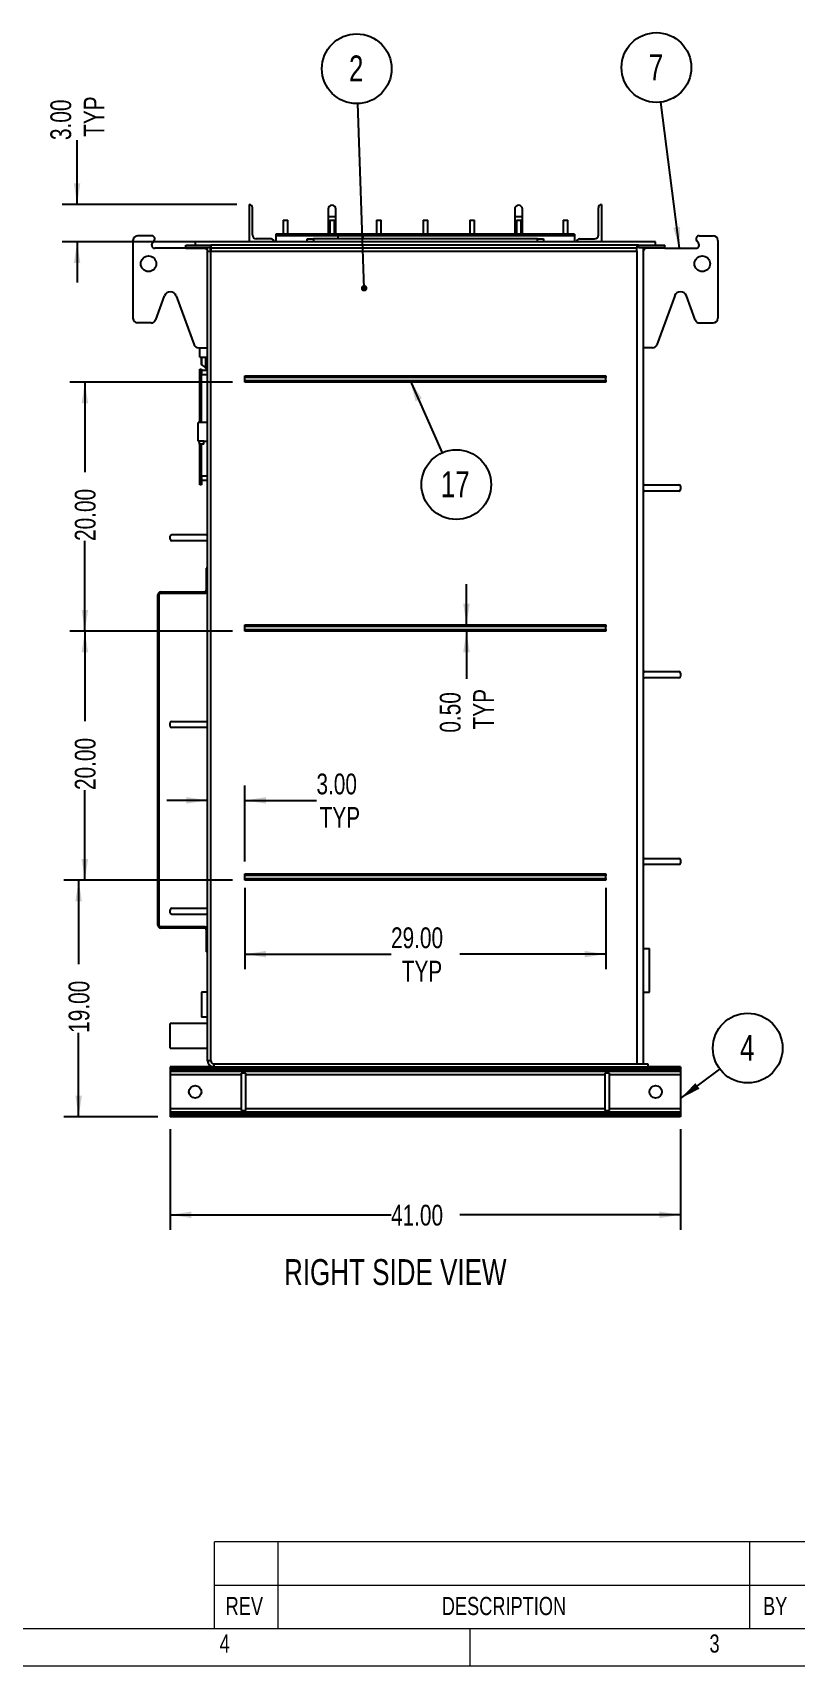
# Model space of a CAD drawing. Header units: inches. Extents: x 1 to 529, y 1 to 374.
# Drawn here: x 271.3 to 369.4, y 0.6 to 210.5 of the extents above; entities that cross this region are included whole.
import ezdxf

# ---------------------------------------------------------------- set-up
doc = ezdxf.new("R2010")
doc.units = ezdxf.units.IN
doc.header["$LTSCALE"] = 32
doc.header["$MEASUREMENT"] = 0
doc.layers.add('FORMAT', color=7, linetype='Continuous')
doc.styles.add('SLDTEXTSTYLE0', font='TXT', dxfattribs={"width": 0.75})
doc.dimstyles.new('SLDDIMSTYLE0', dxfattribs={"dimtxt": 2.71875, "dimasz": 2.71875, "dimexe": 0, "dimexo": 0.0625, "dimgap": 0.679688, "dimtad": 0, "dimlfac": 0.625, "dimrnd": 1e-09, "dimzin": 4, "dimdsep": 46, "dimtxsty": 'SLDTEXTSTYLE0', "dimsah": 1, "dimcen": 0.09, "dimadec": 0, "dimazin": 1, "dimtfac": 1, "dimtofl": 0, "dimtmove": 0, "dimatfit": 3, "dimfxl": 0, "dimfrac": 2, "dimtolj": 1, "dimtzin": 12, "dimarcsym": 0})
doc.dimstyles.new('SLDDIMSTYLE2', dxfattribs={"dimtxt": 2.71875, "dimasz": 2.71875, "dimexe": 0, "dimexo": 0.0625, "dimgap": 0.679688, "dimtad": 0, "dimlfac": 0.625, "dimrnd": 1e-09, "dimzin": 4, "dimdsep": 46, "dimtxsty": 'SLDTEXTSTYLE0', "dimsah": 1, "dimcen": 0.09, "dimadec": 0, "dimazin": 1, "dimtfac": 1, "dimtmove": 0, "dimatfit": 0, "dimfxl": 0, "dimfrac": 2, "dimtolj": 1, "dimtzin": 12, "dimarcsym": 0})
doc.dimstyles.new('SLDDIMSTYLE4', dxfattribs={"dimtxt": 2.71875, "dimasz": 2.71875, "dimexe": 0, "dimexo": 0.0625, "dimgap": 0.679688, "dimtad": 0, "dimlfac": 0.625, "dimrnd": 1e-09, "dimzin": 0, "dimdsep": 46, "dimtxsty": 'SLDTEXTSTYLE0', "dimsah": 1, "dimcen": 0.09, "dimadec": 0, "dimazin": 0, "dimtfac": 1, "dimtmove": 0, "dimatfit": 0, "dimfxl": 0, "dimfrac": 2, "dimtolj": 1, "dimtzin": 12, "dimarcsym": 0})
doc.dimstyles.new('SLDDIMSTYLE5', dxfattribs={"dimtxt": 0.18, "dimasz": 2.71875, "dimexe": 0, "dimexo": 0.0625, "dimgap": 0, "dimtad": 0, "dimtih": 1, "dimtoh": 1, "dimdec": 0, "dimrnd": 1e-09, "dimzin": 0, "dimdsep": 46, "dimtxsty": 'Standard', "dimsah": 1, "dimcen": 0.09, "dimadec": 0, "dimazin": 0, "dimtfac": 2.71875, "dimtdec": 0, "dimtofl": 0, "dimtmove": 0, "dimatfit": 3, "dimfxl": 0, "dimfrac": 2, "dimtolj": 1, "dimtzin": 0, "dimarcsym": 0})
doc.dimstyles.new('SLDDIMSTYLE6', dxfattribs={"dimtxt": 0.18, "dimasz": 0.836538, "dimexe": 0, "dimexo": 0.0625, "dimgap": 0, "dimtad": 0, "dimtih": 1, "dimtoh": 1, "dimdec": 0, "dimrnd": 1e-09, "dimzin": 0, "dimdsep": 46, "dimtxsty": 'Standard', "dimblk1": 'DOT', "dimblk2": 'DOT', "dimsah": 1, "dimcen": 0.09, "dimadec": 0, "dimazin": 0, "dimtfac": 0.836538, "dimtdec": 0, "dimtofl": 0, "dimtmove": 0, "dimatfit": 3, "dimldrblk": 'DOT', "dimfxl": 0, "dimfrac": 2, "dimtolj": 1, "dimtzin": 0, "dimarcsym": 0})

# ---------------------------------------------------------------- blocks, each defined once
blk = doc.blocks.new('Drawing View41')
at = {"color": 7, "linetype": 'Continuous', "lineweight": 25}
for p, q in [((5.36, 105.2), (5.36, 100.4)), ((5.36, 105.2), (5.36, 105.2)), ((50.64, 105.2), (50.64, 105.2)), ((50.64, 105.2), (50.64, 100.4)), ((5.76, 101.3), (5.76, 104.8)), ((9.7, 103.2), (9.7, 101.42)), ((9.7, 103.2), (10, 103.2)), ((10, 103.2), (10.3, 103.2)), ((10.3, 101.42), (10.3, 103.2)), ((15.48, 104.62), (15.48, 103.62)), ((15.48, 103.62), (15.48, 101.42)), ((16.48, 103.62), (15.48, 103.62)), ((15.7, 103.2), (15.7, 101.42)), ((15.7, 103.2), (16, 103.2)), ((16, 103.2), (16.3, 103.2)), ((16.3, 101.42), (16.3, 103.2)), ((16.48, 103.62), (16.48, 104.62)), ((16.48, 101.42), (16.48, 103.62)), ((21.7, 103.2), (21.7, 101.42)), ((21.7, 103.2), (22, 103.2)), ((22, 103.2), (22.3, 103.2)), ((22.3, 101.42), (22.3, 103.2)), ((27.7, 103.2), (27.7, 101.42)), ((27.7, 103.2), (28, 103.2)), ((28, 103.2), (28.3, 103.2)), ((28.3, 101.42), (28.3, 103.2)), ((33.7, 103.2), (33.7, 101.42)), ((33.7, 103.2), (34, 103.2)), ((34, 103.2), (34.3, 103.2)), ((34.3, 101.42), (34.3, 103.2)), ((39.48, 104.62), (39.48, 103.62)), ((39.48, 103.62), (39.48, 101.42)), ((40.48, 103.62), (39.48, 103.62)), ((39.7, 103.2), (39.7, 101.42)), ((39.7, 103.2), (40, 103.2)), ((40, 103.2), (40.3, 103.2)), ((40.3, 101.42), (40.3, 103.2)), ((40.48, 103.62), (40.48, 104.62)), ((40.48, 101.42), (40.48, 103.62)), ((45.7, 103.2), (45.7, 101.42)), ((45.7, 103.2), (46, 103.2)), ((46, 103.2), (46.3, 103.2)), ((46.3, 101.42), (46.3, 103.2)), ((50.24, 101.3), (50.24, 104.8)), ((-7.2, 101.2), (-9, 101.2)), ((8.16, 100.8), (6.26, 100.8)), ((47.18, 101.42), (8.78, 101.42)), ((8.78, 101.42), (8.78, 101.2)), ((16.8, 101.2), (8.78, 101.2)), ((8.8, 100.4), (8.8, 101.2)), ((12.8, 100.4), (12.8, 100.8)), ((12.8, 100.8), (13.6, 100.8)), ((13.6, 100.8), (13.6, 100.4)), ((42.4, 100.8), (13.6, 100.8)), ((16.8, 100.8), (16.8, 101.2)), ((20, 101.2), (16.8, 101.2)), ((47.18, 101.2), (20, 101.2)), ((20, 100.8), (20, 101.2)), ((42.4, 100.4), (42.4, 100.8)), ((42.4, 100.8), (43.2, 100.8)), ((43.2, 100.8), (43.2, 100.4)), ((47.18, 101.42), (47.18, 101.2)), ((47.18, 101.2), (47.2, 101.2)), ((47.2, 100.4), (47.2, 101.2)), ((47.84, 100.8), (49.74, 100.8)), ((63.2, 101.2), (65, 101.2)), ((-9.6, 100.6), (-9.6, 90.6)), ((-7.12, 100.24), (-6.88, 100.56)), ((-2.8, 99.6), (-6.8, 99.6)), ((-2.8, 99.7), (-2.8, 100)), ((-2.8, 100), (0.4, 100)), ((-2.8, 99.7), (0.4, 99.7)), ((-2.8, 99.7), (-2.8, 99.6)), ((-2.8, 99.6), (-0.4, 99.6)), ((-1.6, 100.4), (-1.6, 100)), ((57.6, 100.4), (-1.6, 100.4)), ((-0.4, 99.6), (-0.4, 99.7)), ((0, 99.2), (0.4, 99.2)), ((0, -4.8), (0, 99.2)), ((0.4, 99.7), (0.4, 100)), ((0.4, 100), (0.4, 99.6)), ((55.2, 100), (0.4, 100)), ((55.2, 99.6), (0.4, 99.6)), ((0.4, 99.6), (0.4, 99.2)), ((0.4, 99.2), (55.2, 99.2)), ((0.4, -4.8), (0.4, 99.2)), ((8.56, 100.4), (8.56, 100.4)), ((47.44, 100.4), (47.44, 100.4)), ((55.4, 100), (55.2, 100)), ((55.2, 100), (55.2, 99.6)), ((55.2, 99.2), (55.2, 99.6)), ((55.2, 99.2), (55.2, -5.2)), ((55.4, 99.7), (55.4, 100)), ((55.4, 100), (58.8, 100)), ((55.4, 99.7), (58.8, 99.7)), ((56, 99.7), (56, 99.2)), ((56, 99.2), (56, -5.2)), ((56.4, 99.6), (56.4, 99.7)), ((58.8, 99.6), (56.4, 99.6)), ((57.6, 100), (57.6, 100.4)), ((58.8, 99.7), (58.8, 100)), ((58.8, 99.7), (58.8, 99.6)), ((58.8, 99.6), (62.8, 99.6)), ((63.12, 100.24), (62.88, 100.56)), ((65.6, 100.6), (65.6, 90.6)), ((-6.68, 90.39), (-5.55, 93.48)), ((-4.05, 93.48), (-1.74, 87.19)), ((60.05, 93.48), (57.74, 87.19)), ((62.68, 90.39), (61.55, 93.48)), ((-7.25, 90), (-9, 90)), ((63.25, 90), (65, 90)), ((-1.18, 86.8), (0, 86.8)), ((-1, 85.6), (-1, 86.8)), ((57.18, 86.8), (56, 86.8)), ((-1, 85.6), (0, 85.6)), ((-1, 84.04), (-0.8, 84.04)), ((-1, 83.54), (-1, 84.04)), ((-0.8, 84.66), (-0.8, 85.6)), ((-0.8, 84.04), (-0.8, 83.54)), ((-0.78, 85.6), (-0.78, 84.63)), ((-0.25, 84.16), (-0.25, 85.6)), ((-0.22, 85.6), (-0.22, 84.14)), ((-0.22, 84.14), (0, 84.14)), ((-1.05, 82.44), (-1, 82.44)), ((-1.05, 82.39), (-1, 82.39)), ((-0.8, 83.54), (-1, 83.54)), ((-1, 77.2), (-1, 83.54)), ((0, 83.89), (-0.8, 83.89)), ((-0.8, 77.2), (-0.8, 83.54)), ((-0.8, 83.39), (0, 83.39)), ((4.8, 83), (4.8, 83.2)), ((4.8, 83.2), (51.2, 83.2)), ((51.2, 83), (4.8, 83)), ((4.8, 82.6), (4.8, 83)), ((4.8, 82.4), (4.8, 82.6)), ((4.8, 82.6), (51.2, 82.6)), ((51.2, 82.4), (4.8, 82.4)), ((51.2, 83.2), (51.2, 83)), ((51.2, 82.6), (51.2, 83)), ((51.2, 82.6), (51.2, 82.4)), ((-1.05, 81.58), (-1, 81.58)), ((-1.05, 80.77), (-1, 80.77)), ((-1.05, 80.71), (-1, 80.71)), ((-1.05, 80.71), (-1.05, 79.24)), ((-1.05, 79.24), (-1, 79.24)), ((0, 77.2), (-1.2, 77.2)), ((-1.2, 76), (-1.2, 77.2)), ((-1.2, 74.8), (-1.2, 76)), ((-1.2, 74.8), (-1.1, 74.8)), ((-1.1, 74.8), (-1.1, 74.4)), ((-0.5, 74.8), (-1.1, 74.8)), ((-0.5, 74.4), (-1.1, 74.4)), ((-1, 70.14), (-1, 74.4)), ((-0.8, 70.14), (-0.8, 74.4)), ((-0.5, 74.8), (0, 74.8)), ((-0.5, 74.4), (-0.5, 74.8)), ((-1.05, 70.82), (-1, 70.82)), ((-1.05, 70.58), (-1, 70.58)), ((-1.05, 70.3), (-1, 70.3)), ((-1.05, 70.3), (-1.05, 70.08)), ((-1.05, 70.08), (-1.05, 70)), ((-1.05, 70.08), (-1, 70.08)), ((-1.05, 70), (-1, 70)), ((-1.05, 69.99), (-1.05, 69.98)), ((-1.05, 69.98), (-1, 69.98)), ((-1.05, 69.97), (-1.05, 69.94)), ((-1.05, 69.94), (-1, 69.94)), ((-1, 70.14), (-0.8, 70.14)), ((-1, 69.64), (-1, 70.14)), ((-1, 69.2), (-1, 69.64)), ((-0.8, 69.64), (-1, 69.64)), ((0, 70.29), (-0.8, 70.29)), ((-0.8, 70.14), (-0.8, 69.64)), ((-0.8, 69.79), (0, 69.79)), ((-0.8, 69.64), (-0.8, 69.2)), ((-0.8, 69.2), (-1, 69.2)), ((56.2, 69.2), (60.6, 69.2)), ((60.6, 68.4), (56.2, 68.4)), ((60.8, 69), (60.8, 68.6)), ((-4.8, 62.2), (-4.8, 62.6)), ((-4.6, 62.8), (-0.2, 62.8)), ((-0.2, 62), (-4.6, 62)), ((0, 58.47), (-0.17, 58.47)), ((-0.17, 58.47), (-0.17, 55.63)), ((-6.4, 12.6), (-6.4, 55.07)), ((-6.23, 55.07), (-6.4, 55.07)), ((-6.23, 12.6), (-6.23, 55.07)), ((-6.03, 55.27), (-6.03, 55.43)), ((-6.03, 55.43), (-0.37, 55.43)), ((-6.03, 55.27), (-0.37, 55.27)), ((-0.37, 55.43), (-0.37, 55.27)), ((-0.17, 55.63), (0, 55.63)), ((4.8, 51), (4.8, 51.2)), ((4.8, 51.2), (51.2, 51.2)), ((51.2, 51), (4.8, 51)), ((4.8, 50.6), (4.8, 51)), ((4.8, 50.4), (4.8, 50.6)), ((4.8, 50.6), (51.2, 50.6)), ((51.2, 50.4), (4.8, 50.4)), ((51.2, 51.2), (51.2, 51)), ((51.2, 50.6), (51.2, 51)), ((51.2, 50.6), (51.2, 50.4)), ((56.2, 45.2), (60.6, 45.2)), ((60.6, 44.4), (56.2, 44.4)), ((60.8, 45), (60.8, 44.6)), ((-4.8, 38.2), (-4.8, 38.6)), ((-4.6, 38.8), (-0.2, 38.8)), ((-0.2, 38), (-4.6, 38)), ((56.2, 21.2), (60.6, 21.2)), ((60.8, 21), (60.8, 20.6)), ((4.8, 19), (4.8, 19.2)), ((4.8, 19.2), (51.2, 19.2)), ((51.2, 19), (4.8, 19)), ((4.8, 18.6), (4.8, 19)), ((51.2, 19.2), (51.2, 19)), ((51.2, 18.6), (51.2, 19)), ((60.6, 20.4), (56.2, 20.4)), ((4.8, 18.4), (4.8, 18.6)), ((4.8, 18.6), (51.2, 18.6)), ((51.2, 18.4), (4.8, 18.4)), ((51.2, 18.6), (51.2, 18.4)), ((-4.6, 14.8), (-0.2, 14.8)), ((-6.23, 12.6), (-6.4, 12.6)), ((-4.8, 14.2), (-4.8, 14.6)), ((-0.2, 14), (-4.6, 14)), ((-6.03, 12.4), (-6.03, 12.23)), ((-0.37, 12.4), (-6.03, 12.4)), ((-0.37, 12.23), (-6.03, 12.23)), ((-0.37, 12.23), (-0.37, 12.4)), ((-0.17, 12.03), (-0.17, 9.2)), ((-0.17, 12.03), (0, 12.03)), ((0, 9.2), (-0.17, 9.2)), ((56, 9.6), (56.8, 9.6)), ((56.8, 4), (56.8, 9.6)), ((-0.8, 4), (-0.8, 0.8)), ((0, 4), (-0.8, 4)), ((56, 4), (56.8, 4)), ((0, 0), (-4.8, 0)), ((-4.8, -1.6), (-4.8, 0)), ((0, 0.8), (-0.8, 0.8)), ((-4.8, -3.2), (-4.8, -1.6)), ((-4.8, -3.2), (0, -3.2)), ((-4.8, -5.6), (-4.8, -5.76)), ((0.8, -5.6), (-4.8, -5.6)), ((60.8, -5.76), (-4.8, -5.76)), ((-4.8, -5.76), (-4.8, -5.93)), ((60.8, -5.93), (-4.8, -5.93)), ((-4.8, -5.93), (-4.8, -6.17)), ((60.8, -6.17), (-4.8, -6.17)), ((-4.8, -6.17), (-4.8, -6.63)), ((0.4, -4.8), (0, -4.8)), ((0.8, -5.2), (0.8, -5.6)), ((0.8, -5.2), (56.6, -5.2)), ((0.8, -5.6), (56.6, -5.6)), ((56.6, -5.2), (56.6, -5.6)), ((60.8, -5.6), (56.6, -5.6)), ((60.81, -5.6), (60.8, -5.6)), ((60.8, -5.6), (60.8, -5.76)), ((60.8, -5.76), (60.8, -5.93)), ((60.81, -5.76), (60.8, -5.76)), ((60.8, -5.93), (60.8, -6.17)), ((60.81, -5.93), (60.8, -5.93)), ((60.8, -6.17), (60.8, -6.63)), ((60.81, -6.17), (60.8, -6.17)), ((60.81, -5.6), (60.81, -5.76)), ((60.81, -5.76), (60.81, -5.93)), ((60.81, -5.93), (60.81, -6.17)), ((60.81, -6.17), (60.81, -6.63)), ((-4.8, -6.63), (-4.8, -10.97)), ((4.33, -6.63), (-4.8, -6.63)), ((4.33, -6.4), (4.33, -11.2)), ((4.93, -6.4), (4.33, -6.4)), ((4.93, -11.2), (4.93, -6.4)), ((51.07, -6.63), (4.93, -6.63)), ((51.07, -6.4), (51.07, -11.2)), ((51.67, -6.4), (51.07, -6.4)), ((51.67, -11.2), (51.67, -6.4)), ((60.8, -6.63), (51.67, -6.63)), ((60.8, -6.63), (60.8, -10.97)), ((60.81, -6.63), (60.8, -6.63)), ((60.81, -6.63), (60.81, -10.97)), ((-4.8, -10.97), (-4.8, -11.43)), ((4.33, -10.97), (-4.8, -10.97)), ((60.8, -11.43), (-4.8, -11.43)), ((-4.8, -11.43), (-4.8, -11.67)), ((60.8, -11.67), (-4.8, -11.67)), ((-4.8, -11.67), (-4.8, -11.84)), ((60.8, -11.84), (-4.8, -11.84)), ((-4.8, -11.84), (-4.8, -12)), ((60.8, -12), (-4.8, -12)), ((4.33, -11.2), (4.93, -11.2)), ((51.07, -10.97), (4.93, -10.97)), ((51.07, -11.2), (51.67, -11.2)), ((60.8, -10.97), (51.67, -10.97)), ((60.8, -10.97), (60.8, -11.43)), ((60.81, -10.97), (60.8, -10.97)), ((60.81, -11.4), (60.8, -11.4)), ((60.8, -11.43), (60.8, -11.67)), ((60.8, -11.67), (60.8, -11.84)), ((60.8, -11.84), (60.8, -12)), ((60.8, -12), (60.81, -12)), ((60.81, -10.97), (60.81, -11.4)), ((60.81, -12), (60.81, -11.4))]:
    blk.add_line(p, q, dxfattribs=at)
for centre, radius in [((-7.6, 97.6), 1), ((63.6, 97.6), 1), ((-1.6, -8.8), 0.8), ((57.6, -8.8), 0.8)]:
    blk.add_circle(centre, radius, dxfattribs=at)
for centre, radius, start, end in [((5.36, 104.8), 0.4, 0, 90), ((15.98, 104.62), 0.5, 0, 180), ((39.98, 104.62), 0.5, 0, 180), ((50.64, 104.8), 0.4, 90, 180), ((-9, 100.6), 0.6, 90, 180), ((-7.2, 100.8), 0.4, 323.1301, 90), ((6.26, 101.3), 0.5, 180, 270), ((8.16, 100.4), 0.4, 0, 90), ((47.84, 100.4), 0.4, 90, 180), ((49.74, 101.3), 0.5, 270, 0), ((63.2, 100.8), 0.4, 90, 216.8699), ((65, 100.6), 0.6, 0, 90), ((-6.8, 100), 0.4, 143.1301, 270), ((-0.48, 99.12), 0.48, 0, 90), ((-0.4, 99.2), 0.4, 0, 90), ((-0.4, 99.2), 0.8, 0, 38.6822), ((56.48, 99.12), 0.48, 90, 180), ((56.4, 99.2), 0.4, 90, 180), ((62.8, 100), 0.4, 270, 36.8699), ((-4.8, 93.2), 0.8, 20.1458, 159.8542), ((60.8, 93.2), 0.8, 20.1458, 159.8542), ((-9, 90.6), 0.6, 180, 270), ((-7.25, 90.6), 0.6, 270, 339.8542), ((63.25, 90.6), 0.6, 200.1458, 270), ((65, 90.6), 0.6, 270, 0), ((-1.18, 87.4), 0.6, 200.1458, 270), ((57.18, 87.4), 0.6, 270, 339.8542), ((-0.77, 84.66), 0.032, 180, 243.9682), ((-1.36, 83.44), 1.33, 32.8579, 63.9682), ((-0.22, 84.18), 0.032, 212.8579, 270), ((56.2, 69), 0.2, 90, 180), ((56.2, 68.6), 0.2, 180, 270), ((60.6, 69), 0.2, 0, 90), ((60.6, 68.6), 0.2, 270, 0), ((-4.6, 62.6), 0.2, 90, 180), ((-4.6, 62.2), 0.2, 180, 270), ((-0.2, 62.6), 0.2, 0, 90), ((-0.2, 62.2), 0.2, 270, 0), ((-6.03, 55.07), 0.367, 90, 180), ((-6.03, 55.07), 0.2, 90, 180), ((-0.37, 55.63), 0.2, 270, 0), ((-0.37, 55.63), 0.367, 270, 0), ((56.2, 45), 0.2, 90, 180), ((56.2, 44.6), 0.2, 180, 270), ((60.6, 45), 0.2, 0, 90), ((60.6, 44.6), 0.2, 270, 0), ((-4.6, 38.6), 0.2, 90, 180), ((-4.6, 38.2), 0.2, 180, 270), ((-0.2, 38.6), 0.2, 0, 90), ((-0.2, 38.2), 0.2, 270, 0), ((56.2, 21), 0.2, 90, 180), ((60.6, 21), 0.2, 0, 90), ((56.2, 20.6), 0.2, 180, 270), ((60.6, 20.6), 0.2, 270, 0), ((-4.6, 14.6), 0.2, 90, 180), ((-0.2, 14.6), 0.2, 0, 90), ((-6.03, 12.6), 0.367, 180, 270), ((-6.03, 12.6), 0.2, 180, 270), ((-4.6, 14.2), 0.2, 180, 270), ((-0.2, 14.2), 0.2, 270, 0), ((-0.37, 12.03), 0.367, 360, 90), ((-0.37, 12.03), 0.2, 0, 90), ((0.8, -4.8), 0.8, 180, 270), ((0.8, -4.8), 0.4, 180, 270)]:
    blk.add_arc(centre, radius, start, end, dxfattribs=at)
for points, knots in [([(-1.05, 82.44), (-1.05, 82.44), (-1.05, 82.43), (-1.05, 82.42), (-1.05, 82.4), (-1.05, 82.39)], [0, 0, 0, 0, 0.560076, 0.780105, 1, 1, 1, 1]), ([(-1.05, 82.39), (-1.05, 82.37), (-1.05, 82.33), (-1.05, 82.2), (-1.05, 82.04), (-1.05, 81.82), (-1.05, 81.66), (-1.05, 81.58)], [0, 0, 0, 0, 0.186763, 0.373446, 0.560181, 0.779909, 1, 1, 1, 1]), ([(-1.05, 81.58), (-1.05, 81.51), (-1.05, 81.37), (-1.05, 81.17), (-1.05, 80.99), (-1.05, 80.84), (-1.05, 80.79), (-1.05, 80.77)], [0, 0, 0, 0, 0.18692, 0.373598, 0.560185, 0.779889, 1, 1, 1, 1]), ([(-1.05, 80.77), (-1.05, 80.75), (-1.05, 80.73), (-1.05, 80.72), (-1.05, 80.72), (-1.05, 80.71)], [0, 0, 0, 0, 0.279862, 0.559919, 1, 1, 1, 1]), ([(-1.05, 70.82), (-1.05, 70.82), (-1.05, 70.81), (-1.05, 70.75), (-1.05, 70.67), (-1.05, 70.61), (-1.05, 70.58)], [0, 0, 0, 0, 0.27989, 0.559224, 0.779582, 1, 1, 1, 1]), ([(-1.05, 70.58), (-1.05, 70.55), (-1.05, 70.49), (-1.05, 70.39), (-1.05, 70.33), (-1.05, 70.3)], [0, 0, 0, 0, 0.279297, 0.559169, 1, 1, 1, 1])]:
    blk.add_open_spline(points, degree=3, knots=knots, dxfattribs=at)
blk = doc.blocks.new('_D_32')
at = {"layer": 'FORMAT'}
for p, q in [((289.03, 69.61), (289.03, 56.69)), ((354.64, 69.61), (354.64, 56.69)), ((289.03, 58.61), (317.41, 58.61)), ((354.64, 58.61), (326.25, 58.61))]:
    blk.add_line(p, q, dxfattribs=at)
for points in [[(289.03, 58.61), (291.75, 58.19), (291.75, 59.03)], [(354.64, 58.61), (351.92, 59.03), (351.92, 58.19)]]:
    blk.add_solid(points, dxfattribs=at)
at = {"layer": 'FORMAT', "insert": (317.41, 59.9), "char_height": 2.667, "attachment_point": 1, "style": 'SLDTEXTSTYLE0'}
blk.add_mtext('41.00', dxfattribs=at)
blk = doc.blocks.new('_D_33')
at = {"layer": 'FORMAT'}
for p, q in [((297.03, 101.61), (275.32, 101.61)), ((277.24, 101.61), (277.24, 90.83)), ((277.24, 71.21), (277.24, 81.99)), ((287.43, 71.21), (275.32, 71.21))]:
    blk.add_line(p, q, dxfattribs=at)
for points in [[(277.24, 101.61), (276.83, 98.89), (277.66, 98.89)], [(277.24, 71.21), (277.66, 73.93), (276.83, 73.93)]]:
    blk.add_solid(points, dxfattribs=at)
at = {"layer": 'FORMAT', "insert": (275.95, 81.99), "char_height": 2.667, "attachment_point": 1, "rotation": 90, "style": 'SLDTEXTSTYLE0'}
blk.add_mtext('19.00', dxfattribs=at)
blk = doc.blocks.new('_D_34')
at = {"layer": 'FORMAT'}
for p, q in [((297.03, 133.61), (276.12, 133.61)), ((278.04, 133.61), (278.04, 122.03)), ((278.04, 101.61), (278.04, 113.19)), ((297.03, 101.61), (276.12, 101.61))]:
    blk.add_line(p, q, dxfattribs=at)
for points in [[(278.04, 133.61), (277.63, 130.89), (278.46, 130.89)], [(278.04, 101.61), (278.46, 104.33), (277.63, 104.33)]]:
    blk.add_solid(points, dxfattribs=at)
at = {"layer": 'FORMAT', "insert": (276.75, 113.19), "char_height": 2.667, "attachment_point": 1, "rotation": 90, "style": 'SLDTEXTSTYLE0'}
blk.add_mtext('20.00', dxfattribs=at)
blk = doc.blocks.new('_D_35')
at = {"layer": 'FORMAT'}
for p, q in [((297.03, 165.61), (276.12, 165.61)), ((278.04, 165.61), (278.04, 154.03)), ((278.04, 133.61), (278.04, 145.19)), ((297.03, 133.61), (276.12, 133.61))]:
    blk.add_line(p, q, dxfattribs=at)
for points in [[(278.04, 165.61), (277.63, 162.89), (278.46, 162.89)], [(278.04, 133.61), (278.46, 136.33), (277.63, 136.33)]]:
    blk.add_solid(points, dxfattribs=at)
at = {"layer": 'FORMAT', "insert": (276.75, 145.19), "char_height": 2.667, "attachment_point": 1, "rotation": 90, "style": 'SLDTEXTSTYLE0'}
blk.add_mtext('20.00', dxfattribs=at)
blk = doc.blocks.new('_D_36')
at = {"layer": 'FORMAT'}
for p, q in [((298.63, 100.61), (298.63, 90.18)), ((345.03, 100.61), (345.03, 90.18)), ((298.63, 92.1), (317.41, 92.1)), ((345.03, 92.1), (326.25, 92.1))]:
    blk.add_line(p, q, dxfattribs=at)
for points in [[(298.63, 92.1), (301.35, 91.69), (301.35, 92.52)], [(345.03, 92.1), (342.31, 92.52), (342.31, 91.69)]]:
    blk.add_solid(points, dxfattribs=at)
at = {"layer": 'FORMAT', "char_height": 2.667, "attachment_point": 1, "style": 'SLDTEXTSTYLE0'}
for s, insert in [('29.00', (317.41, 95.54)), ('TYP', (318.79, 91.25))]:
    blk.add_mtext(s, dxfattribs=dict(at, insert=insert))
blk = doc.blocks.new('_D_37')
at = {"layer": 'FORMAT'}
for p, q in [((298.63, 104.01), (298.63, 113.78)), ((293.83, 111.86), (288.6, 111.86)), ((298.63, 111.86), (307.82, 111.86))]:
    blk.add_line(p, q, dxfattribs=at)
for points in [[(293.83, 111.86), (291.11, 112.28), (291.11, 111.44)], [(298.63, 111.86), (301.35, 111.44), (301.35, 112.28)]]:
    blk.add_solid(points, dxfattribs=at)
at = {"layer": 'FORMAT', "char_height": 2.667, "attachment_point": 1, "style": 'SLDTEXTSTYLE0'}
for s, insert in [('3.00', (307.82, 115.3)), ('TYP', (308.23, 111.01))]:
    blk.add_mtext(s, dxfattribs=dict(at, insert=insert))
blk = doc.blocks.new('_D_38')
at = {"layer": 'FORMAT'}
for p, q in [((277.05, 188.41), (277.05, 196.7)), ((297.59, 188.41), (275.13, 188.41)), ((297.59, 183.61), (275.13, 183.61)), ((277.05, 183.61), (277.05, 178.38))]:
    blk.add_line(p, q, dxfattribs=at)
for points in [[(277.05, 188.41), (277.46, 191.13), (276.63, 191.13)], [(277.05, 183.61), (276.63, 180.89), (277.46, 180.89)]]:
    blk.add_solid(points, dxfattribs=at)
at = {"layer": 'FORMAT', "char_height": 2.667, "attachment_point": 1, "rotation": 90, "style": 'SLDTEXTSTYLE0'}
for s, insert in [('3.00', (273.61, 196.7)), ('TYP', (277.9, 197.11))]:
    blk.add_mtext(s, dxfattribs=dict(at, insert=insert))
blk = doc.blocks.new('_D_39')
at = {"layer": 'FORMAT'}
for p, q in [((327.11, 134.41), (327.11, 139.64)), ((327.11, 133.61), (327.11, 127.46))]:
    blk.add_line(p, q, dxfattribs=at)
for points in [[(327.11, 134.41), (327.53, 137.13), (326.69, 137.13)], [(327.11, 133.61), (326.69, 130.89), (327.53, 130.89)]]:
    blk.add_solid(points, dxfattribs=at)
at = {"layer": 'FORMAT', "char_height": 2.667, "attachment_point": 1, "rotation": 90, "style": 'SLDTEXTSTYLE0'}
for s, insert in [('TYP', (327.97, 120.97)), ('0.50', (323.68, 120.56))]:
    blk.add_mtext(s, dxfattribs=dict(at, insert=insert))
blk = doc.blocks.new('SW_NOTE_0_20')
at = {"layer": 'FORMAT', "color": 0}
blk.add_circle((3.58, 2.69), 4.48, dxfattribs=at)
at = {"layer": 'FORMAT', "color": 0, "insert": (3.52, 4.39), "char_height": 3.33, "attachment_point": 2, "style": 'SLDTEXTSTYLE0'}
blk.add_mtext('4', dxfattribs=at)
blk = doc.blocks.new('SW_NOTE_0_21')
at = {"layer": 'FORMAT', "color": 0}
blk.add_circle((-0.15, 4.48), 4.48, dxfattribs=at)
at = {"layer": 'FORMAT', "color": 0, "insert": (-0.22, 6.18), "char_height": 3.33, "attachment_point": 2, "style": 'SLDTEXTSTYLE0'}
blk.add_mtext('2', dxfattribs=at)
blk = doc.blocks.new('_Dot')
at = {"color": 0, "linetype": 'ByBlock', "lineweight": -2}
blk.add_line((-0.5, 0), (-1, 0), dxfattribs=at)
at = {"color": 0, "linetype": 'ByBlock', "const_width": 0.5}
blk.add_lwpolyline([(-0.25, 0, 1), (0.25, 0, 1)], format="xyb", close=True, dxfattribs=at)
blk = doc.blocks.new('SW_NOTE_0_22')
at = {"layer": 'FORMAT', "color": 0}
blk.add_circle((-0.57, 4.45), 4.48, dxfattribs=at)
at = {"layer": 'FORMAT', "color": 0, "insert": (-0.63, 6.15), "char_height": 3.33, "attachment_point": 2, "style": 'SLDTEXTSTYLE0'}
blk.add_mtext('7', dxfattribs=at)
blk = doc.blocks.new('SW_NOTE_0_23')
at = {"layer": 'FORMAT', "color": 0}
blk.add_circle((1.82, -4.1), 4.48, dxfattribs=at)
at = {"layer": 'FORMAT', "color": 0, "insert": (1.68, -2.39), "char_height": 3.333, "attachment_point": 2, "style": 'SLDTEXTSTYLE0'}
blk.add_mtext('17', dxfattribs=at)

msp = doc.modelspace()

# ---------------------------------------------------------------- linework, layer by layer
at = {"color": 7, "linetype": 'Continuous', "lineweight": 18}
for p, q in [((434.978, 16.593), (294.698, 16.593)), ((294.698, 5.393), (294.698, 16.593)), ((302.907, 5.393), (302.907, 16.593)), ((363.543, 5.393), (363.543, 16.593)), ((523.735, 10.993), (294.698, 10.993)), ((523.735, 5.398), (5.398, 5.398)), ((327.559, 5.398), (327.559, 0.598)), ((528.535, 0.598), (0.598, 0.598))]:
    msp.add_line(p, q, dxfattribs=at)

# ---------------------------------------------------------------- block references
at = {"color": 7, "linetype": 'Continuous', "lineweight": 25}
msp.add_blockref('Drawing View41', (293.831, 83.208), dxfattribs=at)
at = {"layer": 'FORMAT'}
for name, p in [('SW_NOTE_0_21', (313.154, 201.386)), ('SW_NOTE_0_22', (352.103, 201.57)), ('SW_NOTE_0_23', (323.982, 156.527)), ('SW_NOTE_0_20', (359.694, 77.34))]:
    msp.add_blockref(name, p, dxfattribs=at)

# ---------------------------------------------------------------- texts
at = {"color": 7, "linetype": 'Continuous', "lineweight": 0, "style": 'SLDTEXTSTYLE0'}
for s, insert, char_height, attachment_point in [('REV', (296.141, 9.515), 2.3333, 1), ('DESCRIPTION', (323.936, 9.515), 2.33333, 1), ('BY', (365.246, 9.515), 2.3333, 1), ('4', (296.016, 4.696), 2.333, 2), ('3', (359.008, 4.696), 2.333, 2)]:
    msp.add_mtext(s, dxfattribs=dict(at, insert=insert, char_height=char_height, attachment_point=attachment_point))
at = {"layer": 'FORMAT', "insert": (303.653, 52.916), "char_height": 3.33333, "attachment_point": 1, "style": 'SLDTEXTSTYLE0'}
msp.add_mtext('RIGHT SIDE VIEW', dxfattribs=at)

# ---------------------------------------------------------------- dimensions: what is measured, and where the dimension line sits
at = {"layer": 'FORMAT'}
for base, p1, p2, dimstyle, picture, middle in [((277.046, 183.608), (299.191, 188.408), (299.191, 183.608), 'SLDDIMSTYLE2', '_D_38', (277.046, 200.151)), ((327.113, 133.608), (345.031, 134.408), (345.031, 133.608), 'SLDDIMSTYLE4', '_D_39', (327.113, 124.007))]:
    dim = msp.add_linear_dim(base=base, p1=p1, p2=p2, angle=90, text='<>\\PTYP', dimstyle=dimstyle, dxfattribs=at)
    dim.commit()
    dim.dimension.update_dxf_attribs({"geometry": picture, "text_midpoint": middle, "dimtype": 160})
for base, p1, p2, picture, middle in [((278.045, 133.608), (298.631, 165.608), (298.631, 133.608), '_D_35', (278.045, 149.608)), ((278.045, 101.608), (298.631, 133.608), (298.631, 101.608), '_D_34', (278.045, 117.608)), ((277.245, 101.608), (289.031, 71.208), (298.631, 101.608), '_D_33', (277.245, 86.408))]:
    dim = msp.add_linear_dim(base=base, p1=p1, p2=p2, angle=90, dimstyle='SLDDIMSTYLE0', dxfattribs=at)
    dim.commit()
    dim.dimension.update_dxf_attribs({"geometry": picture, "text_midpoint": middle, "dimtype": 160})
for base, p1, p2, dimstyle, picture, middle in [((298.631, 111.862), (293.831, 78.408), (298.631, 102.408), 'SLDDIMSTYLE2', '_D_37', (311.274, 111.862)), ((345.031, 92.104), (298.631, 102.208), (345.031, 102.208), 'SLDDIMSTYLE0', '_D_36', (321.831, 92.104))]:
    dim = msp.add_linear_dim(base=base, p1=p1, p2=p2, text='<>\\PTYP', dimstyle=dimstyle, dxfattribs=at)
    dim.commit()
    dim.dimension.update_dxf_attribs({"geometry": picture, "text_midpoint": middle, "dimtype": 160})
dim = msp.add_linear_dim(base=(289.031, 58.609), p1=(354.637, 71.208), p2=(289.031, 71.208), dimstyle='SLDDIMSTYLE0', dxfattribs=at)
dim.commit()
dim.dimension.update_dxf_attribs({"geometry": '_D_32', "text_midpoint": (321.834, 58.609), "dimtype": 160})

# ---------------------------------------------------------------- leaders
for points, dimstyle in [([(354.491, 182.808), (352.103, 201.57)], 'SLDDIMSTYLE5'), ([(313.95, 177.661), (313.154, 201.386)], 'SLDDIMSTYLE6'), ([(319.868, 165.808), (323.982, 156.527)], 'SLDDIMSTYLE5'), ([(354.631, 73.54), (359.694, 77.34)], 'SLDDIMSTYLE5')]:
    msp.add_leader(points, dimstyle=dimstyle, dxfattribs=at)

doc.saveas('drawing.dxf')
